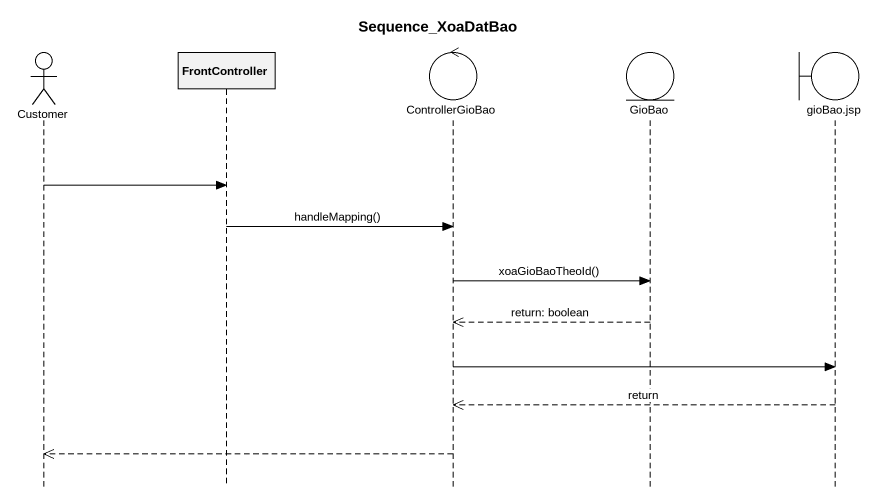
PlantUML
@startuml
title Sequence_XoaDatBao
hide footbox
actor Customer
participant FrontController
control ControllerGioBao
entity GioBao
boundary "gioBao.jsp" as gioBao_jsp

Customer -> FrontController
FrontController -> ControllerGioBao : handleMapping()
ControllerGioBao -> GioBao : xoaGioBaoTheoId()
GioBao -->> ControllerGioBao : return: boolean
ControllerGioBao -> gioBao_jsp
gioBao_jsp -->> ControllerGioBao : return
ControllerGioBao -->> Customer
@enduml
